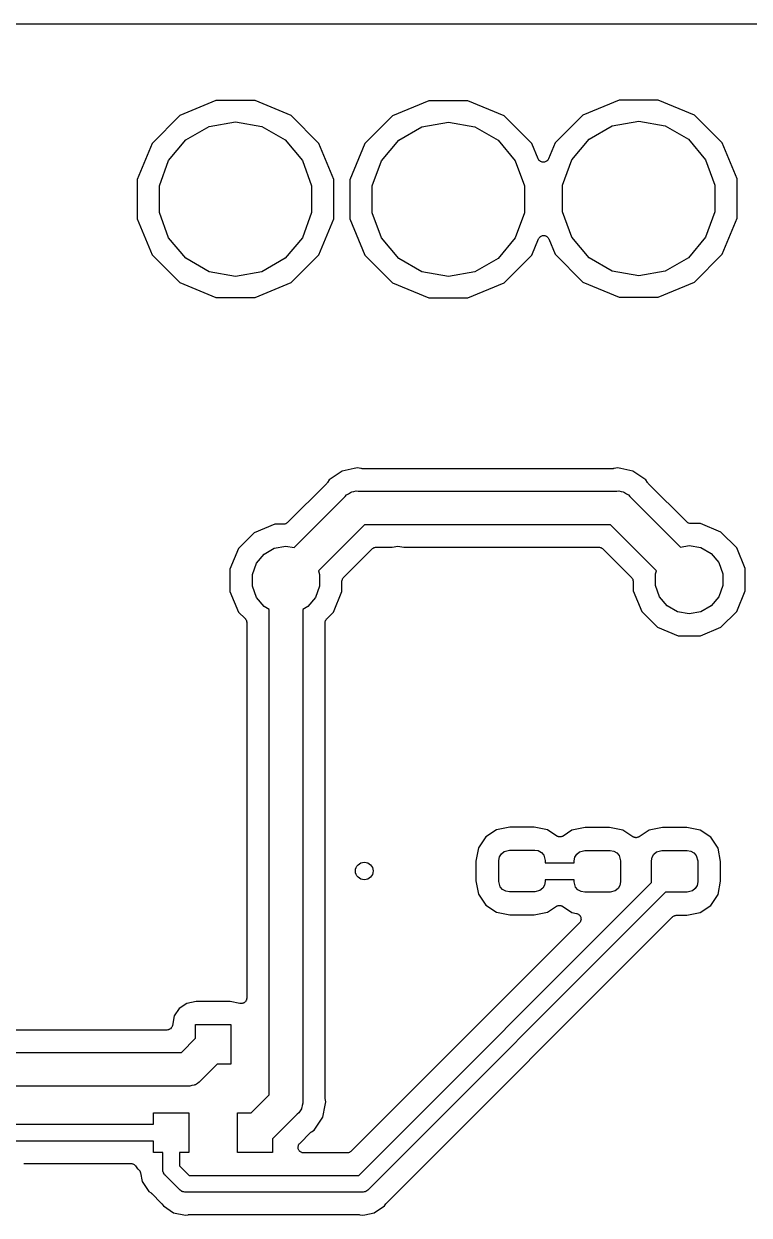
# Model space of a CAD drawing. Extents: x 121 to 245, y -148 to -51.
# Drawn here: x 157.76 to 174.21, y -77.65 to -50.65 of the extents above; entities that cross this region are included whole.
import ezdxf

# ---------------------------------------------------------------- set-up
doc = ezdxf.new("R2010")
doc.units = 0
doc.header["$MEASUREMENT"] = 0
doc.layers.add('BLACK', color=7, linetype='CONTINUOUS')

msp = doc.modelspace()

# ---------------------------------------------------------------- linework, layer by layer
at = {"layer": 'BLACK', "linetype": 'CONTINUOUS'}
for p, q in [((122.709, -50.646), (243.026, -50.646)), ((162.116, -52.387), (161.295, -52.727)), ((163.004, -52.387), (162.116, -52.387)), ((163.825, -52.727), (163.004, -52.387)), ((166.944, -52.391), (166.123, -52.731)), ((167.832, -52.391), (166.944, -52.391)), ((168.653, -52.731), (167.832, -52.391)), ((171.26, -52.373), (170.439, -52.713)), ((172.148, -52.373), (171.26, -52.373)), ((172.969, -52.713), (172.148, -52.373)), ((161.295, -52.727), (160.667, -53.3551)), ((161.961, -52.974), (162.56, -52.8684)), ((162.56, -52.8684), (163.159, -52.974)), ((164.453, -53.3551), (163.825, -52.727)), ((166.123, -52.731), (165.495, -53.3591)), ((166.789, -52.978), (167.388, -52.8724)), ((167.388, -52.8724), (167.987, -52.978)), ((169.281, -53.3591), (168.653, -52.731)), ((170.439, -52.713), (169.811, -53.3411)), ((171.105, -52.96), (171.704, -52.8544)), ((171.704, -52.8544), (172.303, -52.96)), ((173.597, -53.3411), (172.969, -52.713)), ((161.434, -53.2782), (161.961, -52.974)), ((163.159, -52.974), (163.686, -53.2782)), ((166.262, -53.2822), (166.789, -52.978)), ((167.987, -52.978), (168.514, -53.2822)), ((170.578, -53.2642), (171.105, -52.96)), ((172.303, -52.96), (172.83, -53.2642)), ((160.667, -53.3551), (160.327, -54.1758)), ((161.043, -53.7442), (161.434, -53.2782)), ((163.686, -53.2782), (164.077, -53.7442)), ((164.793, -54.1758), (164.453, -53.3551)), ((165.495, -53.3591), (165.155, -54.1798)), ((165.871, -53.7482), (166.262, -53.2822)), ((168.514, -53.2822), (168.905, -53.7482)), ((169.425, -53.7065), (169.281, -53.3591)), ((169.811, -53.3411), (169.66, -53.7065)), ((170.187, -53.7302), (170.578, -53.2642)), ((172.83, -53.2642), (173.221, -53.7302)), ((173.937, -54.1618), (173.597, -53.3411)), ((169.434, -53.7205), (169.425, -53.7065)), ((169.442, -53.7352), (169.434, -53.7205)), ((169.446, -53.739), (169.442, -53.7352)), ((169.449, -53.7437), (169.446, -53.739)), ((169.639, -53.739), (169.636, -53.7437)), ((169.643, -53.7352), (169.639, -53.739)), ((169.651, -53.7205), (169.643, -53.7352)), ((169.66, -53.7065), (169.651, -53.7205)), ((169.979, -54.3018), (170.187, -53.7302)), ((173.221, -53.7302), (173.429, -54.3018)), ((160.835, -54.3158), (161.043, -53.7442)), ((164.077, -53.7442), (164.285, -54.3158)), ((165.663, -54.3198), (165.871, -53.7482)), ((168.905, -53.7482), (169.113, -54.3198)), ((169.462, -53.7538), (169.449, -53.7437)), ((169.474, -53.765), (169.462, -53.7538)), ((169.479, -53.7671), (169.474, -53.765)), ((169.484, -53.7705), (169.479, -53.7671)), ((169.499, -53.7755), (169.484, -53.7705)), ((169.515, -53.7819), (169.499, -53.7755)), ((169.52, -53.7821), (169.515, -53.7819)), ((169.526, -53.7838), (169.52, -53.7821)), ((169.542, -53.7831), (169.526, -53.7838)), ((169.559, -53.7838), (169.542, -53.7831)), ((169.564, -53.7821), (169.559, -53.7838)), ((169.57, -53.7819), (169.564, -53.7821)), ((169.585, -53.7755), (169.57, -53.7819)), ((169.601, -53.7705), (169.585, -53.7755)), ((169.605, -53.7671), (169.601, -53.7705)), ((169.611, -53.765), (169.605, -53.7671)), ((169.623, -53.7538), (169.611, -53.765)), ((169.636, -53.7437), (169.623, -53.7538)), ((160.327, -54.1758), (160.327, -55.0642)), ((164.793, -55.0642), (164.793, -54.1758)), ((165.155, -54.1798), (165.155, -55.0682)), ((173.937, -55.0502), (173.937, -54.1618)), ((160.835, -54.9242), (160.835, -54.3158)), ((164.285, -54.3158), (164.285, -54.9242)), ((165.663, -54.9282), (165.663, -54.3198)), ((169.113, -54.3198), (169.113, -54.9282)), ((169.979, -54.9102), (169.979, -54.3018)), ((173.429, -54.3018), (173.429, -54.9102)), ((160.327, -55.0642), (160.667, -55.8849)), ((161.043, -55.4958), (160.835, -54.9242)), ((164.285, -54.9242), (164.077, -55.4958)), ((164.453, -55.8849), (164.793, -55.0642)), ((165.155, -55.0682), (165.495, -55.8889)), ((165.871, -55.4998), (165.663, -54.9282)), ((169.113, -54.9282), (168.905, -55.4998)), ((170.187, -55.4818), (169.979, -54.9102)), ((173.429, -54.9102), (173.221, -55.4818)), ((173.597, -55.8709), (173.937, -55.0502)), ((161.434, -55.9618), (161.043, -55.4958)), ((164.077, -55.4958), (163.686, -55.9618)), ((166.262, -55.9658), (165.871, -55.4998)), ((168.905, -55.4998), (168.514, -55.9658)), ((169.281, -55.8889), (169.432, -55.5235)), ((169.432, -55.5235), (169.441, -55.5095)), ((169.441, -55.5095), (169.449, -55.4948)), ((169.449, -55.4948), (169.453, -55.491)), ((169.453, -55.491), (169.456, -55.4863)), ((169.456, -55.4863), (169.469, -55.4762)), ((169.469, -55.4762), (169.481, -55.465)), ((169.481, -55.465), (169.487, -55.4629)), ((169.487, -55.4629), (169.491, -55.4595)), ((169.491, -55.4595), (169.507, -55.4545)), ((169.507, -55.4545), (169.522, -55.4481)), ((169.522, -55.4481), (169.528, -55.4479)), ((169.528, -55.4479), (169.533, -55.4462)), ((169.533, -55.4462), (169.55, -55.4469)), ((169.55, -55.4469), (169.566, -55.4462)), ((169.566, -55.4462), (169.572, -55.4479)), ((169.572, -55.4479), (169.577, -55.4481)), ((169.577, -55.4481), (169.593, -55.4545)), ((169.593, -55.4545), (169.608, -55.4595)), ((169.608, -55.4595), (169.613, -55.4629)), ((169.613, -55.4629), (169.618, -55.465)), ((169.618, -55.465), (169.63, -55.4762)), ((169.63, -55.4762), (169.643, -55.4863)), ((169.643, -55.4863), (169.646, -55.491)), ((169.646, -55.491), (169.65, -55.4948)), ((169.65, -55.4948), (169.658, -55.5095)), ((169.658, -55.5095), (169.667, -55.5235)), ((169.667, -55.5235), (169.811, -55.8709)), ((170.578, -55.9478), (170.187, -55.4818)), ((173.221, -55.4818), (172.83, -55.9478)), ((160.667, -55.8849), (161.295, -56.513)), ((163.825, -56.513), (164.453, -55.8849)), ((165.495, -55.8889), (166.123, -56.517)), ((168.653, -56.517), (169.281, -55.8889)), ((169.811, -55.8709), (170.439, -56.499)), ((172.969, -56.499), (173.597, -55.8709)), ((161.961, -56.266), (161.434, -55.9618)), ((163.686, -55.9618), (163.159, -56.266)), ((166.789, -56.27), (166.262, -55.9658)), ((168.514, -55.9658), (167.987, -56.27)), ((171.105, -56.252), (170.578, -55.9478)), ((172.83, -55.9478), (172.303, -56.252)), ((162.56, -56.3716), (161.961, -56.266)), ((163.159, -56.266), (162.56, -56.3716)), ((167.388, -56.3756), (166.789, -56.27)), ((167.987, -56.27), (167.388, -56.3756)), ((171.704, -56.3576), (171.105, -56.252)), ((172.303, -56.252), (171.704, -56.3576)), ((161.295, -56.513), (162.116, -56.853)), ((163.004, -56.853), (163.825, -56.513)), ((166.123, -56.517), (166.944, -56.857)), ((167.832, -56.857), (168.653, -56.517)), ((170.439, -56.499), (171.26, -56.839)), ((172.148, -56.839), (172.969, -56.499)), ((162.116, -56.853), (163.004, -56.853)), ((166.944, -56.857), (167.832, -56.857)), ((171.26, -56.839), (172.148, -56.839)), ((165.253, -60.729), (164.982, -60.783)), ((165.329, -60.714), (165.253, -60.729)), ((165.253, -60.729), (165.253, -60.729)), ((165.404, -60.729), (165.329, -60.714)), ((165.416, -60.7292), (165.404, -60.729)), ((165.429, -60.7314), (165.416, -60.7292)), ((171.121, -60.7314), (165.429, -60.7314)), ((171.134, -60.7292), (171.121, -60.7314)), ((171.146, -60.729), (171.134, -60.7292)), ((171.221, -60.714), (171.146, -60.729)), ((171.297, -60.729), (171.221, -60.714)), ((171.568, -60.783), (171.297, -60.729)), ((171.297, -60.729), (171.297, -60.729)), ((164.688, -60.9795), (164.645, -61.0433)), ((164.982, -60.783), (164.688, -60.9795)), ((171.862, -60.9795), (171.568, -60.783)), ((171.905, -61.0433), (171.862, -60.9795)), ((164.629, -61.0625), (163.739, -61.9528)), ((164.636, -61.0523), (164.629, -61.0625)), ((164.645, -61.0433), (164.636, -61.0523)), ((165.08, -61.324), (165.124, -61.2988)), ((165.124, -61.2988), (165.165, -61.2698)), ((165.165, -61.2698), (165.182, -61.2654)), ((165.182, -61.2654), (165.196, -61.2569)), ((165.196, -61.2569), (165.246, -61.2481)), ((165.246, -61.2481), (165.295, -61.235)), ((165.295, -61.235), (165.345, -61.2394)), ((165.345, -61.2394), (171.205, -61.2394)), ((171.205, -61.2394), (171.255, -61.235)), ((171.255, -61.235), (171.304, -61.2481)), ((171.304, -61.2481), (171.354, -61.2569)), ((171.354, -61.2569), (171.368, -61.2654)), ((171.368, -61.2654), (171.385, -61.2698)), ((171.385, -61.2698), (171.426, -61.2988)), ((171.426, -61.2988), (171.47, -61.324)), ((171.914, -61.0523), (171.905, -61.0433)), ((171.921, -61.0625), (171.914, -61.0523)), ((172.797, -61.9388), (171.921, -61.0625)), ((163.891, -62.5191), (165.047, -61.3628)), ((165.047, -61.3628), (165.08, -61.324)), ((171.47, -61.324), (171.503, -61.3628)), ((171.503, -61.3628), (172.648, -62.5078)), ((163.452, -61.99), (162.986, -62.1833)), ((163.649, -61.99), (163.452, -61.99)), ((163.655, -61.989), (163.649, -61.99)), ((163.66, -61.9895), (163.655, -61.989)), ((163.676, -61.9852), (163.66, -61.9895)), ((163.693, -61.9823), (163.676, -61.9852)), ((163.697, -61.9795), (163.693, -61.9823)), ((163.703, -61.9781), (163.697, -61.9795)), ((163.716, -61.9686), (163.703, -61.9781)), ((163.731, -61.9603), (163.716, -61.9686)), ((163.734, -61.956), (163.731, -61.9603)), ((163.739, -61.9528), (163.734, -61.956)), ((165.486, -62.0014), (164.439, -63.0488)), ((171.064, -62.0014), (165.486, -62.0014)), ((172.11, -63.048), (171.064, -62.0014)), ((172.802, -61.942), (172.797, -61.9388)), ((172.805, -61.9463), (172.802, -61.942)), ((172.82, -61.9546), (172.805, -61.9463)), ((172.833, -61.9641), (172.82, -61.9546)), ((172.839, -61.9655), (172.833, -61.9641)), ((172.843, -61.9683), (172.839, -61.9655)), ((172.86, -61.9712), (172.843, -61.9683)), ((172.876, -61.9755), (172.86, -61.9712)), ((172.881, -61.975), (172.876, -61.9755)), ((172.887, -61.976), (172.881, -61.975)), ((173.102, -61.976), (172.887, -61.976)), ((173.568, -62.1693), (173.102, -61.976)), ((162.986, -62.1833), (162.628, -62.5406)), ((173.926, -62.5266), (173.568, -62.1693)), ((162.628, -62.5406), (162.435, -63.0074)), ((163.208, -62.6673), (163.44, -62.5329)), ((163.44, -62.5329), (163.705, -62.4862)), ((163.705, -62.4862), (163.891, -62.5191)), ((165.012, -63.194), (165.66, -62.5466)), ((165.66, -62.5466), (165.664, -62.5434)), ((165.664, -62.5434), (165.668, -62.5391)), ((165.668, -62.5391), (165.682, -62.5308)), ((165.682, -62.5308), (165.696, -62.5213)), ((165.696, -62.5213), (165.701, -62.5199)), ((165.701, -62.5199), (165.706, -62.5171)), ((165.706, -62.5171), (165.722, -62.5142)), ((165.722, -62.5142), (165.738, -62.5099)), ((165.738, -62.5099), (165.744, -62.5104)), ((165.744, -62.5104), (165.749, -62.5094)), ((165.749, -62.5094), (166.114, -62.5094)), ((166.114, -62.5094), (166.245, -62.4862)), ((166.245, -62.4862), (166.376, -62.5094)), ((166.376, -62.5094), (170.801, -62.5094)), ((170.801, -62.5094), (170.806, -62.5104)), ((170.806, -62.5104), (170.812, -62.5099)), ((170.812, -62.5099), (170.828, -62.5142)), ((170.828, -62.5142), (170.844, -62.5171)), ((170.844, -62.5171), (170.849, -62.5199)), ((170.849, -62.5199), (170.854, -62.5213)), ((170.854, -62.5213), (170.868, -62.5308)), ((170.868, -62.5308), (170.882, -62.5391)), ((170.882, -62.5391), (170.886, -62.5434)), ((170.886, -62.5434), (170.89, -62.5466)), ((170.89, -62.5466), (171.542, -63.198)), ((172.648, -62.5078), (172.849, -62.4722)), ((172.849, -62.4722), (173.114, -62.5189)), ((173.114, -62.5189), (173.346, -62.6533)), ((173.346, -62.6533), (173.519, -62.8591)), ((174.119, -62.9934), (173.926, -62.5266)), ((162.943, -63.1256), (163.035, -62.8731)), ((163.035, -62.8731), (163.208, -62.6673)), ((173.519, -62.8591), (173.611, -63.1116)), ((162.435, -63.0074), (162.435, -63.5126)), ((162.943, -63.3944), (162.943, -63.1256)), ((164.439, -63.0488), (164.467, -63.1256)), ((164.467, -63.1256), (164.467, -63.3944)), ((165.009, -63.1986), (165.012, -63.194)), ((172.087, -63.1116), (172.11, -63.048)), ((172.087, -63.3804), (172.087, -63.1116)), ((173.611, -63.1116), (173.611, -63.3804)), ((174.119, -63.4986), (174.119, -62.9934)), ((163.035, -63.6469), (162.943, -63.3944)), ((164.467, -63.3944), (164.375, -63.6469)), ((164.975, -63.2728), (164.98, -63.2567)), ((164.976, -63.2783), (164.975, -63.2728)), ((164.975, -63.2838), (164.976, -63.2783)), ((164.975, -63.5126), (164.975, -63.2838)), ((164.98, -63.2567), (164.983, -63.2404)), ((164.983, -63.2404), (164.985, -63.2356)), ((164.985, -63.2356), (164.987, -63.2302)), ((164.987, -63.2302), (164.996, -63.2166)), ((164.996, -63.2166), (165.005, -63.2022)), ((165.005, -63.2022), (165.009, -63.1986)), ((171.542, -63.198), (171.545, -63.2026)), ((171.545, -63.2026), (171.549, -63.2062)), ((171.549, -63.2062), (171.558, -63.2206)), ((171.558, -63.2206), (171.567, -63.2342)), ((171.567, -63.2342), (171.569, -63.2396)), ((171.569, -63.2396), (171.571, -63.2444)), ((171.571, -63.2444), (171.574, -63.2607)), ((171.574, -63.2607), (171.579, -63.2768)), ((171.579, -63.2768), (171.578, -63.2823)), ((171.578, -63.2823), (171.579, -63.2878)), ((171.579, -63.2878), (171.579, -63.4986)), ((172.179, -63.6329), (172.087, -63.3804)), ((173.611, -63.3804), (173.519, -63.6329)), ((162.435, -63.5126), (162.628, -63.9794)), ((163.208, -63.8527), (163.035, -63.6469)), ((164.375, -63.6469), (164.202, -63.8527)), ((164.782, -63.9794), (164.975, -63.5126)), ((171.579, -63.4986), (171.772, -63.9654)), ((172.352, -63.8387), (172.179, -63.6329)), ((173.519, -63.6329), (173.346, -63.8387)), ((173.926, -63.9654), (174.119, -63.4986)), ((162.628, -63.9794), (162.777, -64.1279)), ((163.322, -63.9188), (163.208, -63.8527)), ((163.322, -74.9232), (163.322, -63.9188)), ((164.202, -63.8527), (164.084, -63.9211)), ((164.084, -63.9211), (164.084, -75.0644)), ((164.629, -64.1319), (164.782, -63.9794)), ((171.772, -63.9654), (172.13, -64.3227)), ((172.584, -63.9731), (172.352, -63.8387)), ((172.849, -64.0198), (172.584, -63.9731)), ((173.114, -63.9731), (172.849, -64.0198)), ((173.346, -63.8387), (173.114, -63.9731)), ((173.568, -64.3227), (173.926, -63.9654)), ((162.777, -64.1279), (162.78, -64.1324)), ((162.78, -64.1324), (162.784, -64.136)), ((162.784, -64.136), (162.793, -64.1504)), ((162.793, -64.1504), (162.802, -64.164)), ((162.802, -64.164), (162.804, -64.1694)), ((162.804, -64.1694), (162.806, -64.1742)), ((162.806, -64.1742), (162.809, -64.1906)), ((162.809, -64.1906), (162.814, -64.2066)), ((162.814, -64.2066), (162.813, -64.2122)), ((162.813, -64.2122), (162.814, -64.2177)), ((162.814, -64.2177), (162.814, -72.7313)), ((164.592, -64.2106), (164.597, -64.1946)), ((164.593, -64.2162), (164.592, -64.2106)), ((164.592, -64.2217), (164.593, -64.2162)), ((164.592, -74.9809), (164.592, -64.2217)), ((164.597, -64.1946), (164.6, -64.1782)), ((164.6, -64.1782), (164.602, -64.1734)), ((164.602, -64.1734), (164.604, -64.168)), ((164.604, -64.168), (164.613, -64.1544)), ((164.613, -64.1544), (164.622, -64.14)), ((164.622, -64.14), (164.626, -64.1364)), ((164.626, -64.1364), (164.629, -64.1319)), ((172.13, -64.3227), (172.596, -64.516)), ((172.596, -64.516), (173.102, -64.516)), ((173.102, -64.516), (173.568, -64.3227)), ((168.783, -68.8546), (168.481, -68.9146)), ((169.333, -68.8546), (168.783, -68.8546)), ((169.635, -68.9146), (169.333, -68.8546)), ((170.492, -68.8626), (170.19, -68.9226)), ((171.042, -68.8626), (170.492, -68.8626)), ((171.344, -68.9226), (171.042, -68.8626)), ((172.242, -68.8626), (171.94, -68.9226)), ((172.792, -68.8626), (172.242, -68.8626)), ((173.094, -68.9226), (172.792, -68.8626)), ((168.236, -69.0783), (168.073, -69.3234)), ((168.481, -68.9146), (168.236, -69.0783)), ((169.848, -69.0571), (169.635, -68.9146)), ((169.856, -69.0605), (169.848, -69.0571)), ((169.862, -69.0654), (169.856, -69.0605)), ((169.876, -69.0693), (169.862, -69.0654)), ((169.888, -69.0749), (169.876, -69.0693)), ((169.897, -69.0754), (169.888, -69.0749)), ((169.905, -69.0777), (169.897, -69.0754)), ((169.918, -69.0768), (169.905, -69.0777)), ((169.932, -69.0777), (169.918, -69.0768)), ((169.94, -69.0754), (169.932, -69.0777)), ((169.949, -69.0749), (169.94, -69.0754)), ((169.961, -69.0693), (169.949, -69.0749)), ((169.975, -69.0654), (169.961, -69.0693)), ((169.981, -69.0605), (169.975, -69.0654)), ((169.989, -69.0571), (169.981, -69.0605)), ((170.19, -68.9226), (169.989, -69.0571)), ((171.571, -69.0748), (171.344, -68.9226)), ((171.579, -69.0782), (171.571, -69.0748)), ((171.586, -69.0831), (171.579, -69.0782)), ((171.599, -69.087), (171.586, -69.0831)), ((171.612, -69.0926), (171.599, -69.087)), ((171.62, -69.0931), (171.612, -69.0926)), ((171.628, -69.0954), (171.62, -69.0931)), ((171.642, -69.0945), (171.628, -69.0954)), ((171.656, -69.0954), (171.642, -69.0945)), ((171.664, -69.0931), (171.656, -69.0954)), ((171.672, -69.0926), (171.664, -69.0931)), ((171.685, -69.087), (171.672, -69.0926)), ((171.698, -69.0831), (171.685, -69.087)), ((171.705, -69.0782), (171.698, -69.0831)), ((171.713, -69.0748), (171.705, -69.0782)), ((171.94, -68.9226), (171.713, -69.0748)), ((173.339, -69.0863), (173.094, -68.9226)), ((173.502, -69.3314), (173.339, -69.0863)), ((168.073, -69.3234), (168.013, -69.625)), ((168.652, -69.4068), (168.77, -69.375)), ((168.77, -69.375), (169.345, -69.375)), ((169.345, -69.375), (169.427, -69.3893)), ((169.427, -69.3893), (169.498, -69.4306)), ((170.361, -69.4148), (170.48, -69.383)), ((170.48, -69.383), (171.054, -69.383)), ((171.054, -69.383), (171.136, -69.3973)), ((171.136, -69.3973), (171.207, -69.4386)), ((172.111, -69.4148), (172.23, -69.383)), ((172.23, -69.383), (172.804, -69.383)), ((172.804, -69.383), (172.886, -69.3973)), ((172.886, -69.3973), (172.957, -69.4386)), ((173.562, -69.633), (173.502, -69.3314)), ((168.013, -69.625), (168.013, -70.075)), ((168.533, -69.6125), (168.547, -69.5313)), ((168.533, -70.0875), (168.533, -69.6125)), ((168.547, -69.5313), (168.589, -69.4598)), ((168.589, -69.4598), (168.652, -69.4068)), ((169.498, -69.4306), (169.551, -69.4937)), ((169.551, -69.4937), (169.583, -69.6125)), ((169.583, -69.6125), (169.583, -69.6675)), ((169.583, -69.6675), (170.242, -69.6675)), ((170.242, -69.6205), (170.256, -69.5393)), ((170.242, -69.6675), (170.242, -69.6205)), ((170.256, -69.5393), (170.298, -69.4678)), ((170.298, -69.4678), (170.361, -69.4148)), ((171.207, -69.4386), (171.26, -69.5018)), ((171.26, -69.5018), (171.292, -69.6205)), ((171.292, -69.6205), (171.292, -70.0955)), ((171.992, -69.6205), (172.006, -69.5393)), ((171.992, -70.0955), (171.992, -69.6205)), ((172.006, -69.5393), (172.048, -69.4678)), ((172.048, -69.4678), (172.111, -69.4148)), ((172.957, -69.4386), (173.01, -69.5018)), ((173.01, -69.5018), (173.042, -69.6205)), ((173.042, -69.6205), (173.042, -70.0955)), ((173.562, -70.083), (173.562, -69.633)), ((165.356, -76.7495), (171.996, -70.1098)), ((168.013, -70.075), (168.073, -70.3766)), ((168.565, -70.2062), (168.533, -70.0875)), ((168.618, -70.2694), (168.565, -70.2062)), ((169.569, -70.1687), (169.527, -70.2402)), ((169.583, -70.0875), (169.569, -70.1687)), ((170.242, -70.0485), (169.583, -70.0485)), ((169.583, -70.0485), (169.583, -70.0875)), ((170.242, -70.0955), (170.242, -70.0485)), ((170.274, -70.2142), (170.242, -70.0955)), ((170.327, -70.2774), (170.274, -70.2142)), ((171.278, -70.1767), (171.236, -70.2482)), ((171.292, -70.0955), (171.278, -70.1767)), ((171.996, -70.1098), (171.992, -70.0955)), ((173.028, -70.1767), (172.986, -70.2482)), ((173.042, -70.0955), (173.028, -70.1767)), ((173.502, -70.3846), (173.562, -70.083)), ((172.311, -70.333), (165.576, -77.0688)), ((168.073, -70.3766), (168.236, -70.6217)), ((168.689, -70.3107), (168.618, -70.2694)), ((168.77, -70.325), (168.689, -70.3107)), ((169.345, -70.325), (168.77, -70.325)), ((169.464, -70.2932), (169.345, -70.325)), ((169.527, -70.2402), (169.464, -70.2932)), ((170.398, -70.3187), (170.327, -70.2774)), ((170.48, -70.333), (170.398, -70.3187)), ((171.054, -70.333), (170.48, -70.333)), ((171.173, -70.3012), (171.054, -70.333)), ((171.236, -70.2482), (171.173, -70.3012)), ((172.804, -70.333), (172.311, -70.333)), ((172.923, -70.3012), (172.804, -70.333)), ((172.986, -70.2482), (172.923, -70.3012)), ((173.339, -70.6297), (173.502, -70.3846)), ((168.236, -70.6217), (168.481, -70.7854)), ((169.635, -70.7854), (169.836, -70.6509)), ((169.836, -70.6509), (169.844, -70.6475)), ((169.844, -70.6475), (169.85, -70.6426)), ((169.85, -70.6426), (169.864, -70.6387)), ((169.864, -70.6387), (169.876, -70.6331)), ((169.876, -70.6331), (169.885, -70.6326)), ((169.885, -70.6326), (169.893, -70.6303)), ((169.893, -70.6303), (169.907, -70.6312)), ((169.907, -70.6312), (169.92, -70.6303)), ((169.92, -70.6303), (169.928, -70.6326)), ((169.928, -70.6326), (169.937, -70.6331)), ((169.937, -70.6331), (169.949, -70.6387)), ((169.949, -70.6387), (169.963, -70.6426)), ((169.963, -70.6426), (169.969, -70.6475)), ((169.969, -70.6475), (169.977, -70.6509)), ((169.977, -70.6509), (170.19, -70.7934)), ((173.094, -70.7934), (173.339, -70.6297)), ((165.986, -77.3764), (172.472, -70.8906)), ((168.481, -70.7854), (168.783, -70.8454)), ((168.783, -70.8454), (169.333, -70.8454)), ((169.333, -70.8454), (169.635, -70.7854)), ((170.19, -70.7934), (170.294, -70.814)), ((170.294, -70.814), (170.298, -70.8155)), ((170.298, -70.8155), (170.302, -70.8159)), ((170.302, -70.8159), (170.318, -70.8235)), ((170.318, -70.8235), (170.335, -70.83)), ((170.335, -70.83), (170.338, -70.8328)), ((170.338, -70.8328), (170.342, -70.8345)), ((170.342, -70.8345), (170.355, -70.8472)), ((170.355, -70.8472), (170.368, -70.8591)), ((170.361, -71.0249), (170.359, -71.0284)), ((170.364, -71.0223), (170.361, -71.0249)), ((170.374, -71.0069), (170.364, -71.0223)), ((170.368, -70.8591), (170.37, -70.8628)), ((170.37, -70.8628), (170.373, -70.8657)), ((170.373, -70.8657), (170.381, -70.882)), ((170.384, -70.9922), (170.374, -71.0069)), ((170.381, -70.882), (170.389, -70.8977)), ((170.385, -70.9882), (170.384, -70.9922)), ((170.387, -70.9846), (170.385, -70.9882)), ((170.391, -70.967), (170.387, -70.9846)), ((170.389, -70.8977), (170.39, -70.9019)), ((170.39, -70.9019), (170.392, -70.9057)), ((170.396, -70.9496), (170.391, -70.967)), ((170.392, -70.9057), (170.393, -70.9236)), ((170.393, -70.9236), (170.396, -70.9413)), ((170.396, -70.9413), (170.395, -70.9455)), ((170.395, -70.9455), (170.396, -70.9496)), ((172.472, -70.8906), (172.477, -70.8874)), ((172.477, -70.8874), (172.48, -70.8832)), ((172.48, -70.8832), (172.495, -70.8749)), ((172.495, -70.8749), (172.508, -70.8653)), ((172.508, -70.8653), (172.514, -70.8639)), ((172.514, -70.8639), (172.519, -70.8611)), ((172.519, -70.8611), (172.535, -70.8582)), ((172.535, -70.8582), (172.551, -70.8539)), ((172.551, -70.8539), (172.556, -70.8544)), ((172.556, -70.8544), (172.562, -70.8534)), ((172.562, -70.8534), (172.792, -70.8534)), ((172.792, -70.8534), (173.094, -70.7934)), ((170.359, -71.0284), (165.183, -76.2043)), ((161.454, -72.8535), (161.286, -72.9658)), ((161.665, -72.8116), (161.454, -72.8535)), ((162.439, -72.8116), (161.665, -72.8116)), ((162.662, -72.8559), (162.439, -72.8116)), ((162.664, -72.8559), (162.662, -72.8559)), ((162.665, -72.8564), (162.664, -72.8559)), ((162.686, -72.8564), (162.665, -72.8564)), ((162.706, -72.8568), (162.686, -72.8564)), ((162.708, -72.8564), (162.706, -72.8568)), ((162.709, -72.8564), (162.708, -72.8564)), ((162.728, -72.8493), (162.709, -72.8564)), ((162.748, -72.8426), (162.728, -72.8493)), ((162.749, -72.8418), (162.748, -72.8426)), ((162.751, -72.8413), (162.749, -72.8418)), ((162.766, -72.828), (162.751, -72.8413)), ((162.782, -72.815), (162.766, -72.828)), ((162.783, -72.8138), (162.782, -72.815)), ((162.784, -72.8129), (162.783, -72.8138)), ((162.795, -72.795), (162.784, -72.8129)), ((162.805, -72.7773), (162.795, -72.795)), ((162.806, -72.776), (162.805, -72.7773)), ((162.81, -72.7544), (162.806, -72.7747)), ((162.806, -72.7747), (162.806, -72.776)), ((162.814, -72.7341), (162.81, -72.7544)), ((162.814, -72.7313), (162.814, -72.7327)), ((162.814, -72.7327), (162.814, -72.7341)), ((161.173, -73.1338), (161.13, -73.3524)), ((161.286, -72.9658), (161.173, -73.1338)), ((161.005, -73.4546), (150.421, -73.4546)), ((161.026, -73.451), (161.005, -73.4546)), ((161.046, -73.4479), (161.026, -73.451)), ((161.047, -73.4472), (161.046, -73.4479)), ((161.049, -73.4469), (161.047, -73.4472)), ((161.067, -73.4366), (161.049, -73.4469)), ((161.085, -73.4266), (161.067, -73.4366)), ((161.086, -73.4256), (161.085, -73.4266)), ((161.087, -73.4249), (161.086, -73.4256)), ((161.1, -73.4091), (161.087, -73.4249)), ((161.114, -73.3935), (161.1, -73.4091)), ((161.115, -73.3922), (161.114, -73.3935)), ((161.122, -73.3717), (161.115, -73.3911)), ((161.115, -73.3911), (161.115, -73.3922)), ((161.13, -73.3524), (161.122, -73.3717)), ((161.652, -73.6432), (161.652, -73.332)), ((161.652, -73.332), (162.452, -73.332)), ((162.452, -73.332), (162.452, -74.232)), ((161.333, -73.9626), (161.652, -73.6432)), ((149.127, -73.9626), (161.333, -73.9626)), ((162.141, -74.232), (161.772, -74.6012)), ((162.452, -74.232), (162.141, -74.232)), ((161.474, -74.7246), (149.127, -74.7246)), ((161.524, -74.729), (161.474, -74.7246)), ((161.573, -74.7159), (161.524, -74.729)), ((161.623, -74.7071), (161.573, -74.7159)), ((161.637, -74.6986), (161.623, -74.7071)), ((161.654, -74.6942), (161.637, -74.6986)), ((161.695, -74.6652), (161.654, -74.6942)), ((161.739, -74.64), (161.695, -74.6652)), ((161.772, -74.6012), (161.739, -74.64)), ((162.913, -75.332), (163.322, -74.9232)), ((164.084, -75.0644), (164.088, -75.1147)), ((164.594, -74.9932), (164.592, -74.9809)), ((164.594, -75.0057), (164.594, -74.9932)), ((164.609, -75.081), (164.594, -75.0057)), ((160.702, -75.5915), (160.702, -75.332)), ((160.702, -75.332), (161.502, -75.332)), ((161.502, -75.332), (161.502, -76.232)), ((162.602, -76.232), (162.602, -75.332)), ((162.602, -75.332), (162.913, -75.332)), ((163.999, -75.3297), (163.961, -75.3622)), ((164.025, -75.2859), (163.999, -75.3297)), ((164.054, -75.2445), (164.025, -75.2859)), ((164.058, -75.2281), (164.054, -75.2445)), ((164.067, -75.2133), (164.058, -75.2281)), ((164.075, -75.1635), (164.067, -75.2133)), ((164.088, -75.1147), (164.075, -75.1635)), ((164.54, -75.4279), (164.594, -75.1563)), ((164.594, -75.1563), (164.609, -75.081)), ((164.594, -75.1563), (164.594, -75.1563)), ((157.429, -75.5915), (160.702, -75.5915)), ((163.961, -75.3622), (163.402, -75.9208)), ((164.344, -75.7219), (164.54, -75.4279)), ((164.017, -76.0247), (164.261, -75.7804)), ((164.261, -75.7804), (164.271, -75.7732)), ((164.271, -75.7732), (164.28, -75.7646)), ((164.28, -75.7646), (164.344, -75.7219)), ((160.702, -75.9725), (157.5, -75.9725)), ((160.702, -76.232), (160.702, -75.9725)), ((163.402, -75.9208), (163.402, -76.232)), ((163.98, -76.1034), (163.981, -76.098)), ((163.981, -76.12), (163.98, -76.1034)), ((163.981, -76.0924), (163.987, -76.0769)), ((163.981, -76.098), (163.981, -76.0924)), ((163.981, -76.1366), (163.981, -76.12)), ((163.983, -76.1418), (163.981, -76.1366)), ((163.984, -76.1474), (163.983, -76.1418)), ((163.991, -76.1624), (163.984, -76.1474)), ((163.987, -76.0769), (163.991, -76.0608)), ((163.991, -76.0608), (163.994, -76.0563)), ((163.994, -76.0563), (163.996, -76.051)), ((163.996, -76.051), (164.007, -76.0383)), ((164.007, -76.0383), (164.017, -76.0247)), ((160.912, -76.232), (160.702, -76.232)), ((160.912, -76.6047), (160.912, -76.232)), ((161.502, -76.232), (161.292, -76.232)), ((161.292, -76.232), (161.292, -76.5341)), ((163.402, -76.232), (162.602, -76.232)), ((163.996, -76.178), (163.991, -76.1624)), ((164, -76.1823), (163.996, -76.178)), ((164.002, -76.1873), (164, -76.1823)), ((164.014, -76.1991), (164.002, -76.1873)), ((164.025, -76.2118), (164.014, -76.1991)), ((164.03, -76.2146), (164.025, -76.2118)), ((164.033, -76.2185), (164.03, -76.2146)), ((164.049, -76.2255), (164.033, -76.2185)), ((164.063, -76.2338), (164.049, -76.2255)), ((164.068, -76.2348), (164.063, -76.2338)), ((164.073, -76.2372), (164.068, -76.2348)), ((164.09, -76.2386), (164.073, -76.2372)), ((164.106, -76.2415), (164.09, -76.2386)), ((165.093, -76.2415), (164.106, -76.2415)), ((165.099, -76.2405), (165.093, -76.2415)), ((165.104, -76.241), (165.099, -76.2405)), ((165.12, -76.2367), (165.104, -76.241)), ((165.137, -76.2338), (165.12, -76.2367)), ((165.141, -76.231), (165.137, -76.2338)), ((165.147, -76.2296), (165.141, -76.231)), ((165.16, -76.2201), (165.147, -76.2296)), ((165.175, -76.2118), (165.16, -76.2201)), ((165.178, -76.2075), (165.175, -76.2118)), ((165.183, -76.2043), (165.178, -76.2075)), ((157.757, -76.4815), (157.763, -76.4805)), ((157.763, -76.4805), (160.189, -76.4805)), ((160.189, -76.4805), (160.207, -76.4836)), ((160.207, -76.4836), (160.225, -76.4856)), ((160.225, -76.4856), (160.228, -76.4874)), ((160.228, -76.4874), (160.233, -76.4882)), ((160.233, -76.4882), (160.248, -76.4971)), ((160.248, -76.4971), (160.264, -76.5051)), ((160.264, -76.5051), (160.267, -76.5081)), ((160.267, -76.5081), (160.271, -76.5102)), ((160.271, -76.5102), (160.282, -76.524)), ((160.282, -76.524), (160.295, -76.5369)), ((160.295, -76.5369), (160.336, -76.5982)), ((160.336, -76.5982), (160.351, -76.6084)), ((160.351, -76.6084), (160.355, -76.6123)), ((160.355, -76.6123), (160.36, -76.615)), ((160.36, -76.615), (160.371, -76.6275)), ((160.371, -76.6275), (160.383, -76.6389)), ((160.383, -76.6389), (160.385, -76.6439)), ((160.385, -76.6439), (160.389, -76.6481)), ((160.389, -76.6481), (160.395, -76.6636)), ((160.395, -76.6636), (160.402, -76.6785)), ((160.402, -76.6785), (160.403, -76.684)), ((160.403, -76.684), (160.405, -76.6892)), ((160.405, -76.6892), (160.444, -76.8855)), ((160.909, -76.6299), (160.912, -76.6047)), ((160.916, -76.6543), (160.909, -76.6299)), ((160.92, -76.6792), (160.916, -76.6543)), ((160.924, -76.6865), (160.92, -76.6792)), ((160.927, -76.6947), (160.924, -76.6865)), ((160.941, -76.7155), (160.927, -76.6947)), ((161.292, -76.5341), (161.508, -76.7495)), ((160.444, -76.8855), (160.598, -77.1166)), ((160.954, -76.7373), (160.941, -76.7155)), ((160.973, -76.7536), (160.954, -76.7373)), ((161.288, -77.0688), (160.973, -76.7536)), ((161.508, -76.7495), (165.356, -76.7495)), ((160.598, -77.1166), (160.646, -77.1486)), ((160.646, -77.1486), (160.655, -77.1572)), ((160.655, -77.1572), (160.666, -77.1644)), ((160.666, -77.1644), (160.878, -77.3764)), ((161.305, -77.0882), (161.288, -77.0688)), ((161.327, -77.1008), (161.305, -77.0882)), ((161.347, -77.1153), (161.327, -77.1008)), ((161.355, -77.1175), (161.347, -77.1153)), ((161.363, -77.1218), (161.355, -77.1175)), ((161.388, -77.1262), (161.363, -77.1218)), ((161.412, -77.1327), (161.388, -77.1262)), ((161.437, -77.1305), (161.412, -77.1327)), ((165.427, -77.1305), (161.437, -77.1305)), ((165.452, -77.1327), (165.427, -77.1305)), ((165.476, -77.1262), (165.452, -77.1327)), ((165.501, -77.1218), (165.476, -77.1262)), ((165.509, -77.1175), (165.501, -77.1218)), ((165.517, -77.1153), (165.509, -77.1175)), ((165.537, -77.1008), (165.517, -77.1153)), ((165.559, -77.0882), (165.537, -77.1008)), ((165.576, -77.0688), (165.559, -77.0882)), ((160.878, -77.3764), (160.885, -77.3866)), ((160.885, -77.3866), (160.893, -77.3957)), ((160.893, -77.3957), (160.925, -77.4436)), ((160.925, -77.4436), (161.075, -77.5436)), ((165.708, -77.598), (165.939, -77.4436)), ((165.939, -77.4436), (165.971, -77.3957)), ((165.971, -77.3957), (165.979, -77.3866)), ((165.979, -77.3866), (165.986, -77.3764)), ((161.075, -77.5436), (161.075, -77.5437)), ((161.075, -77.5437), (161.156, -77.598)), ((161.156, -77.598), (161.429, -77.6522)), ((161.429, -77.6522), (161.486, -77.6409)), ((161.486, -77.6409), (161.498, -77.6407)), ((161.498, -77.6407), (161.51, -77.6385)), ((161.51, -77.6385), (165.354, -77.6385)), ((165.354, -77.6385), (165.366, -77.6407)), ((165.366, -77.6407), (165.378, -77.6409)), ((165.378, -77.6409), (165.435, -77.6522)), ((165.435, -77.6522), (165.492, -77.6409)), ((165.492, -77.6409), (165.708, -77.598)), ((165.492, -77.6409), (165.492, -77.6409))]:
    msp.add_line(p, q, dxfattribs=at)
at = {"layer": 'BLACK'}
msp.add_circle((165.481, -69.85), 0.2, dxfattribs=at)

doc.saveas('drawing.dxf')
